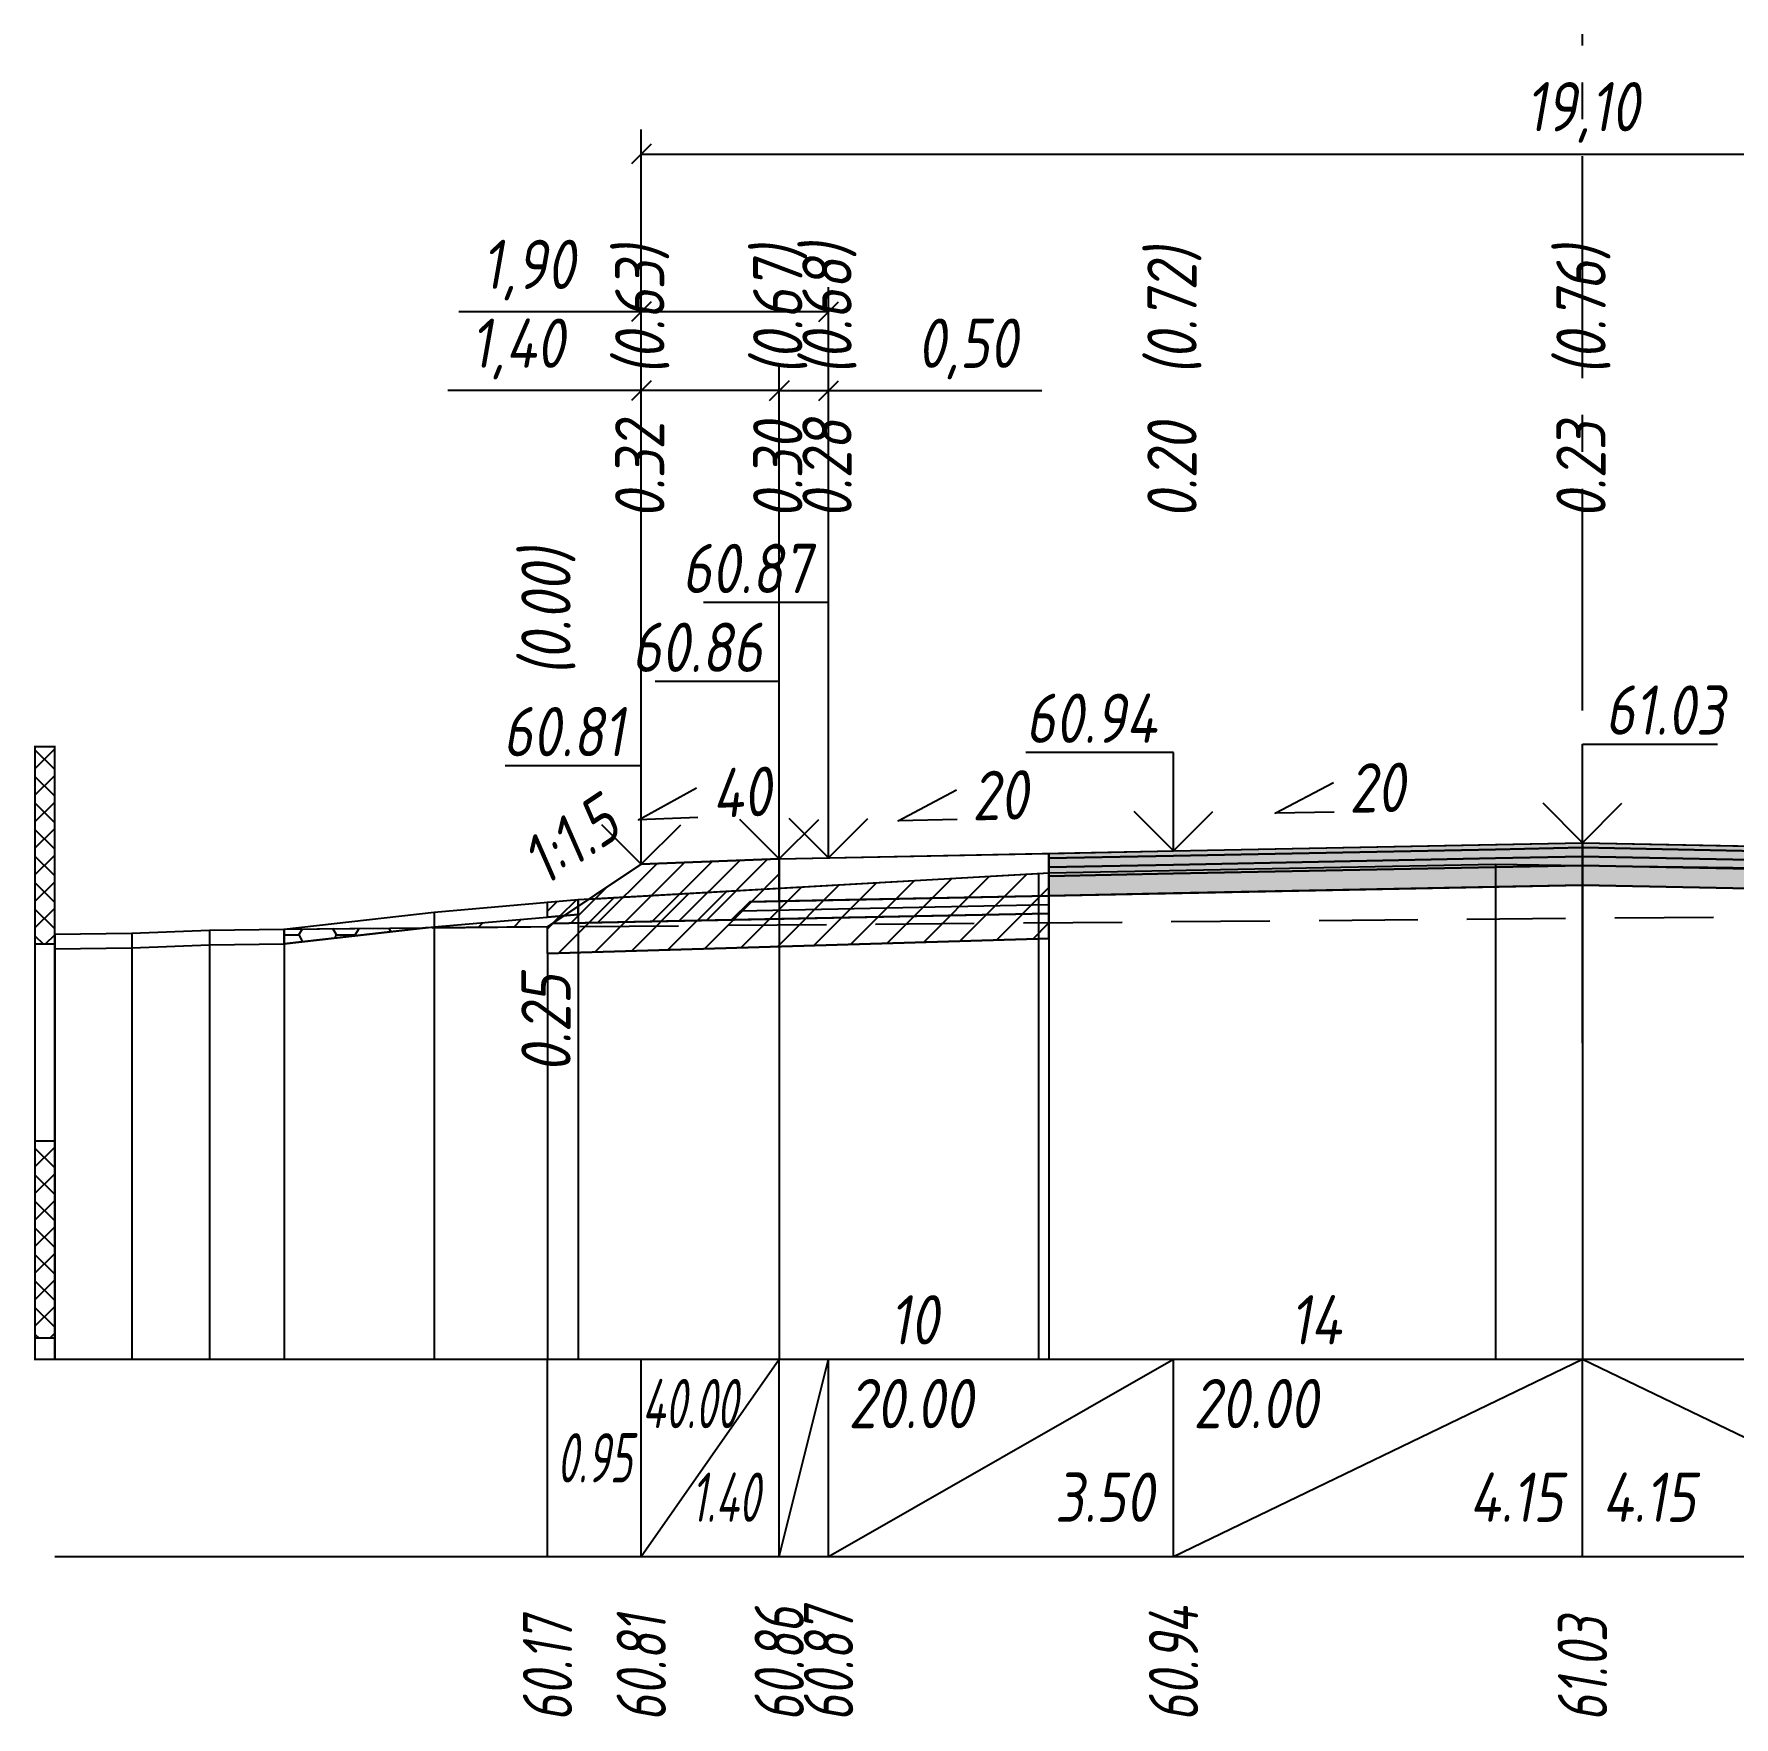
# Model space of a CAD drawing. Extents: x -717 to 1451, y -133302 to 233.
# Drawn here: x 78.9 to 165.2, y -61992.2 to -61906.8 of the extents above; entities that cross this region are included whole.
import ezdxf
from ezdxf.enums import TextEntityAlignment as Align

# ---------------------------------------------------------------- set-up
doc = ezdxf.new("R2010")
doc.units = 0
doc.linetypes.add('осевая2', pattern=[1.125, 0.75, -0.125, 0.125, -0.125])
doc.linetypes.add('штриховая', pattern=[0.75, 0.5, -0.25])
for name, color, linetype in [('Интерполированный поперечник', 2, 'Continuous'), ('Код_514', 1, 'Continuous'), ('Контур_0', 7, 'Continuous'), ('Контур_2521', 7, 'Continuous'), ('Контур_2564', 7, 'Continuous'), ('Контур_2660', 7, 'Continuous'), ('Контур_2665', 7, 'Continuous'), ('Контур_400', 7, 'Continuous'), ('Контур_508', 7, 'Continuous'), ('Контур_512', 7, 'Continuous'), ('Контур_513', 7, 'Continuous'), ('Контур_818', 7, 'Continuous'), ('Красный поперечник', 1, 'Continuous'), ('Линейка абсолютных высот', 7, 'Continuous'), ('Объём_2501', 7, 'Continuous'), ('Объём_2564', 7, 'Continuous'), ('Объём_2650', 7, 'Continuous'), ('Объём_2660', 7, 'Continuous'), ('Объём_2661', 7, 'Continuous'), ('Объём_2665', 7, 'Continuous'), ('Объём_2666', 7, 'Continuous'), ('Объём_2667', 7, 'Continuous'), ('Объём_2668', 7, 'Continuous'), ('Объём_2669', 7, 'Continuous'), ('Объём_2675', 7, 'Continuous'), ('Объём_2753', 7, 'Continuous'), ('Ось', 1, 'осевая2'), ('Откосы', 7, 'Continuous'), ('Отметки покрытия', 7, 'Continuous'), ('Рабочие отметки', 7, 'Continuous'), ('Рабочие отметки доп.', 7, 'Continuous'), ('Слои выравнивания', 7, 'Continuous'), ('Таблица', 7, 'Continuous'), ('Уклоны проезжей части', 7, 'Continuous'), ('Черный поперечник', 3, 'Continuous')]:
    doc.layers.add(name, color=color, linetype=linetype)
for name, color, linetype, true_color in [('Контур_2540', 2, 'Continuous', 0xffff00), ('Контур_2560', 2, 'Continuous', 0xffff00), ('Контур_2561', 7, 'Continuous', 0xff8040), ('Контур_2562', 3, 'Continuous', 0x00ff00), ('Контур_2563', 7, 'Continuous', 0xff8000), ('Контур_2570', 7, 'Continuous', 0x80ff00), ('Контур_2725', 7, 'Continuous', 0x323232), ('Контур_2736', 4, 'Continuous', 0x00ffff), ('Контур_2737', 4, 'Continuous', 0x00ffff), ('Контур_2738', 4, 'Continuous', 0x00ffff), ('Контур_2739', 4, 'Continuous', 0x00ffff), ('Контур_2741', 4, 'Continuous', 0x00ffff), ('Контур_2742', 4, 'Continuous', 0x00ffff), ('Контур_2743', 4, 'Continuous', 0x00ffff), ('Контур_2744', 7, 'Continuous', 0xa4ffff), ('Контур_2745', 7, 'Continuous', 0xa4ffff), ('Контур_2747', 4, 'Continuous', 0x00ffff), ('Контур_2748', 4, 'Continuous', 0x00ffff), ('Контур_2749', 4, 'Continuous', 0x00ffff), ('Контур_2750', 4, 'Continuous', 0x00ffff), ('Контур_2751', 4, 'Continuous', 0x00ffff), ('Контур_2752', 4, 'Continuous', 0x00ffff), ('Контур_2760', 7, 'Continuous', 0x323232), ('Контур_2761', 7, 'Continuous', 0x323232), ('Контур_2762', 7, 'Continuous', 0x323232), ('Контур_2763', 7, 'Continuous', 0x323232), ('Контур_402', 7, 'Continuous', 0xff6464), ('Контур_703', 4, 'Continuous', 0x00ffff), ('Контур_705', 4, 'Continuous', 0x00ffff), ('Контур_707', 4, 'Continuous', 0x00ffff), ('Контур_720', 131, 'Continuous', 0xaaffff), ('Объём_2500', 7, 'Continuous', 0xc0c0c0), ('Объём_2520', 7, 'Continuous', 0x80ffff), ('Объём_2540', 2, 'Continuous', 0xffff00), ('Объём_2560', 2, 'Continuous', 0xffff00), ('Объём_2561', 7, 'Continuous', 0xff8040), ('Объём_2562', 3, 'Continuous', 0x00ff00), ('Объём_2563', 7, 'Continuous', 0xff8000), ('Объём_2570', 7, 'Continuous', 0x80ff00), ('Объём_2600', 7, 'Continuous', 0x808000), ('Объём_2746', 2, 'Continuous', 0xffff00)]:
    doc.layers.add(name, color=color, linetype=linetype, true_color=true_color)
doc.styles.get("Standard").update_dxf_attribs({"font": 'txt', "height": 2.5})
doc.styles.add('М', font='romand.shx', dxfattribs={"width": 0.8, "oblique": 10, "height": 2.5})
doc.dimstyles.new('ISO-25', dxfattribs={"dimtxt": 2.5, "dimasz": 2.5, "dimexe": 1.25, "dimexo": 0.625, "dimtad": 1, "dimtxsty": 'Standard', "dimcen": 2.5, "dimadec": 0, "dimazin": 0, "dimtfac": 1, "dimtmove": 0, "dimatfit": 3, "dimfxl": 1, "dimarcsym": 0})
pattern_1 = [(45.0000013, (0, 0), (-0.67351924, 0.673519211), []), (135.0000003, (0, 0), (-0.673519222, -0.67351923), [])]

# ---------------------------------------------------------------- blocks, each defined once
blk = doc.blocks.new('_Oblique')
at = {"color": 0, "linetype": 'ByBlock', "lineweight": -2}
blk.add_line((-0.5, -0.5), (0.5, 0.5), dxfattribs=at)
blk = doc.blocks.new('*D1487')
at = {"color": 0, "lineweight": -2, "transparency": 16777216}
for p, q in [((109.759, -61948.329), (109.759, -61923.609)), ((116.759, -61948.049), (116.759, -61923.609)), ((109.759, -61924.859), (99.947, -61924.859)), ((116.759, -61924.859), (109.759, -61924.859))]:
    blk.add_line(p, q, dxfattribs=at)
at = {"layer": 'Defpoints', "color": 0, "transparency": 16777216}
for p in [(116.759, -61924.859), (109.759, -61948.954), (116.759, -61948.674)]:
    blk.add_point(p, dxfattribs=at)
at = {"color": 0, "lineweight": -2, "transparency": 16777216, "rotation": 180}
blk.add_blockref('_Oblique', (109.759, -61924.859), dxfattribs=at)
at = {"color": 0, "lineweight": -2, "transparency": 16777216}
blk.add_blockref('_Oblique', (116.759, -61924.859), dxfattribs=at)
at = {"color": 0, "transparency": 16777216, "insert": (103.488, -61922.746), "char_height": 2.5, "width": 8.75, "attachment_point": 5, "style": 'М'}
blk.add_mtext('1,40', dxfattribs=at)
blk = doc.blocks.new('*D1489')
at = {"color": 0, "lineweight": -2, "transparency": 16777216}
for p, q in [((116.759, -61948.049), (116.759, -61923.609)), ((119.259, -61947.999), (119.259, -61923.609)), ((116.759, -61924.859), (119.259, -61924.859)), ((119.259, -61924.859), (130.071, -61924.859))]:
    blk.add_line(p, q, dxfattribs=at)
at = {"layer": 'Defpoints', "color": 0, "transparency": 16777216}
for p in [(119.259, -61924.859), (116.759, -61948.674), (119.259, -61948.624)]:
    blk.add_point(p, dxfattribs=at)
at = {"color": 0, "lineweight": -2, "transparency": 16777216, "rotation": 180}
blk.add_blockref('_Oblique', (116.759, -61924.859), dxfattribs=at)
at = {"color": 0, "lineweight": -2, "transparency": 16777216}
blk.add_blockref('_Oblique', (119.259, -61924.859), dxfattribs=at)
at = {"color": 0, "transparency": 16777216, "insert": (126.31, -61922.746), "char_height": 2.5, "width": 9.16667, "attachment_point": 5, "style": 'М'}
blk.add_mtext('0,50', dxfattribs=at)
blk = doc.blocks.new('*D1492')
at = {"color": 0, "lineweight": -2, "transparency": 16777216}
for p, q in [((109.759, -61948.329), (109.759, -61919.609)), ((119.259, -61947.999), (119.259, -61919.609)), ((109.759, -61920.859), (100.496, -61920.859)), ((119.259, -61920.859), (109.759, -61920.859))]:
    blk.add_line(p, q, dxfattribs=at)
at = {"layer": 'Defpoints', "color": 0, "transparency": 16777216}
for p in [(119.259, -61920.859), (109.759, -61948.954), (119.259, -61948.624)]:
    blk.add_point(p, dxfattribs=at)
at = {"color": 0, "lineweight": -2, "transparency": 16777216, "rotation": 180}
blk.add_blockref('_Oblique', (109.759, -61920.859), dxfattribs=at)
at = {"color": 0, "lineweight": -2, "transparency": 16777216}
blk.add_blockref('_Oblique', (119.259, -61920.859), dxfattribs=at)
at = {"color": 0, "transparency": 16777216, "insert": (104.037, -61918.746), "char_height": 2.5, "width": 8.75, "attachment_point": 5, "style": 'М'}
blk.add_mtext('1,90', dxfattribs=at)
blk = doc.blocks.new('*D1493')
at = {"color": 0, "lineweight": -2, "transparency": 16777216}
for p, q in [((109.759, -61948.329), (109.759, -61911.609)), ((205.259, -61948.329), (205.259, -61911.609)), ((109.759, -61912.859), (205.259, -61912.859))]:
    blk.add_line(p, q, dxfattribs=at)
at = {"layer": 'Defpoints', "color": 0, "transparency": 16777216}
for p in [(205.259, -61912.859), (109.759, -61948.954), (205.259, -61948.954)]:
    blk.add_point(p, dxfattribs=at)
at = {"color": 0, "lineweight": -2, "transparency": 16777216, "rotation": 180}
blk.add_blockref('_Oblique', (109.759, -61912.859), dxfattribs=at)
at = {"color": 0, "lineweight": -2, "transparency": 16777216}
blk.add_blockref('_Oblique', (205.259, -61912.859), dxfattribs=at)
at = {"color": 0, "transparency": 16777216, "insert": (157.509, -61910.746), "char_height": 2.5, "width": 10.41667, "attachment_point": 5, "style": 'М'}
blk.add_mtext('19,10', dxfattribs=at)

msp = doc.modelspace()

# ---------------------------------------------------------------- hatches: boundary and pattern name
at = {"layer": 'Линейка абсолютных высот'}
h = msp.add_hatch(dxfattribs=at)
h.set_pattern_fill('ANSI37', scale=0.3, style=0)
h.set_pattern_definition(pattern_1)
h.paths.add_polyline_path([(80, -61952.929), (80, -61942.929), (79, -61942.929), (79, -61952.929)])
h = msp.add_hatch(dxfattribs=at)
h.set_pattern_fill('ANSI37', scale=0.3, style=0)
h.set_pattern_definition(pattern_1)
h.paths.add_polyline_path([(80, -61972.929), (80, -61962.929), (79, -61962.929), (79, -61972.929)])
at = {"layer": 'Объём_2563'}
h = msp.add_hatch(dxfattribs=at)
h.set_pattern_fill('ANSI31', color=256, scale=0.3)
h.paths.add_polyline_path([(109.759, -61948.892), (116.759, -61948.612), (116.759, -61950.762), (115.259, -61950.792), (114.341, -61951.71), (105.259, -61951.892)])
at = {"layer": 'Объём_2570'}
h = msp.add_hatch(dxfattribs=at)
h.set_pattern_fill('ANSI31', color=256, scale=0.2)
h.paths.add_polyline_path([(105, -61951.569), (105, -61950.819), (106.555, -61950.684), (106.555, -61951.434)])
at = {"layer": 'Объём_2600'}
h = msp.add_hatch(dxfattribs=at)
h.set_pattern_fill('ANSI31', color=6, scale=0.4)
h.paths.add_polyline_path([(129.915, -61949.355), (130.438, -61949.327), (130.438, -61952.659), (105, -61953.422), (105, -61952.064), (98.808, -61952.117), (99.243, -61952.067), (106.555, -61951.434), (106.555, -61950.684)])
h = msp.add_hatch(dxfattribs=at)
h.set_pattern_fill('HONEY', color=5, scale=0.3)
h.paths.add_polyline_path([(91.649, -61952.927), (91.649, -61952.177), (98.808, -61952.117)])
at = {"layer": 'Слои выравнивания'}
for color, points in [(2, [(130.438, -61948.338), (136.759, -61948.212), (153.098, -61947.885), (157.509, -61947.797), (157.509, -61948.047), (153.098, -61948.135), (136.759, -61948.462), (130.438, -61948.588)]), (3, [(130.438, -61948.588), (136.759, -61948.462), (153.098, -61948.135), (157.509, -61948.047), (157.509, -61948.497), (153.098, -61948.585), (136.759, -61948.912), (130.438, -61949.038)]), (2, [(157.509, -61947.797), (175.313, -61948.153), (175.313, -61948.403), (157.509, -61948.047)]), (3, [(157.509, -61948.047), (175.313, -61948.403), (175.313, -61948.853), (157.509, -61948.497)]), (4, [(130.438, -61949.038), (136.759, -61948.912), (153.098, -61948.585), (157.509, -61948.497), (157.509, -61948.947), (153.098, -61949.035), (136.759, -61949.362), (130.438, -61949.488)]), (5, [(130.438, -61949.488), (136.759, -61949.362), (153.098, -61949.035), (157.509, -61948.947), (157.509, -61949.947), (153.098, -61950.035), (136.759, -61950.362), (130.438, -61950.488)]), (4, [(157.509, -61948.497), (175.313, -61948.853), (175.313, -61949.303), (157.509, -61948.947)]), (5, [(157.509, -61948.947), (175.313, -61949.303), (175.313, -61950.303), (157.509, -61949.947)])]:
    msp.add_hatch(color=color, dxfattribs=at).paths.add_polyline_path(points)

# ---------------------------------------------------------------- linework, layer by layer
at = {"layer": 'Интерполированный поперечник', "linetype": 'штриховая', "ltscale": 10, "flags": 128}
msp.add_lwpolyline([(91.649, -61952.177), (219.269, -61951.101)], dxfattribs=at)
at = {"layer": 'Код_514'}
for p, q in [((105, -61984), (105, -61974)), ((109.759, -61984), (109.759, -61974)), ((109.759, -61984), (116.759, -61974)), ((116.759, -61984), (116.759, -61974)), ((116.759, -61984), (119.259, -61974)), ((119.259, -61984), (119.259, -61974)), ((119.259, -61984), (136.759, -61974)), ((136.759, -61984), (136.759, -61974)), ((136.759, -61984), (157.509, -61974)), ((157.509, -61984), (157.509, -61974)), ((157.509, -61974), (178.259, -61984))]:
    msp.add_line(p, q, dxfattribs=at)
at = {"layer": 'Контур_0', "flags": 128}
for points in [[(109.759, -61948.892), (105, -61952.064), (105, -61952.064), (105, -61952.064), (105, -61952.064), (105, -61952.064), (105, -61952.064), (105, -61952.064), (105, -61952.064), (105, -61952.064), (105, -61952.064), (105, -61952.064), (105, -61952.064), (105, -61952.064), (105, -61952.064), (105, -61952.064)], [(109.759, -61948.892), (105, -61952.064), (105, -61952.064), (105, -61952.064), (105, -61952.064), (105, -61952.064), (105, -61952.064), (105, -61952.064), (105, -61952.064), (105, -61952.064), (105, -61952.064), (105, -61952.064), (105, -61952.064), (105, -61952.064), (105, -61952.064), (105, -61952.064), (105, -61952.064), (105, -61952.064), (105, -61952.064), (105, -61952.064), (105, -61952.064), (105, -61952.064), (105, -61952.064), (105, -61952.064), (105, -61952.064), (105, -61952.064), (105, -61952.064), (105, -61952.064), (105, -61952.064), (105, -61952.064)], [(119.259, -61950.712), (116.759, -61950.762), (116.759, -61948.612), (130.438, -61948.338), (130.438, -61950.488), (119.259, -61950.712), (119.259, -61950.712)], [(105.259, -61951.892), (114.341, -61951.71), (115.259, -61950.792), (116.759, -61950.762)], [(115.259, -61950.792), (130.438, -61950.488), (130.438, -61951.388), (114.341, -61951.71), (115.259, -61950.792), (115.259, -61950.792)]]:
    msp.add_lwpolyline(points, dxfattribs=at)
at = {"layer": 'Контур_2521', "color": 250, "flags": 128}
msp.add_lwpolyline([(114.8, -61951.251), (130.438, -61950.938)], dxfattribs=at)
at = {"layer": 'Контур_2540', "flags": 128}
msp.add_lwpolyline([(105.259, -61951.892), (130.438, -61951.388), (130.438, -61952.659), (105, -61953.422), (105, -61952.064), (105.259, -61951.892), (105.259, -61951.892)], dxfattribs=at)
at = {"layer": 'Контур_2560', "flags": 128}
msp.add_lwpolyline([(109.759, -61948.892), (109.759, -61948.892), (109.759, -61948.892), (116.759, -61948.612)], dxfattribs=at)
at = {"layer": 'Контур_2561', "flags": 128}
msp.add_lwpolyline([(116.759, -61948.612), (116.759, -61948.612), (109.759, -61948.892), (109.759, -61948.892), (116.759, -61948.612)], dxfattribs=at)
at = {"layer": 'Контур_2562', "flags": 128}
msp.add_lwpolyline([(109.759, -61948.892), (109.759, -61948.892), (109.759, -61948.892), (109.759, -61948.892), (109.759, -61948.892)], dxfattribs=at)
at = {"layer": 'Контур_2563', "flags": 128}
msp.add_lwpolyline([(109.759, -61948.892), (116.759, -61948.612), (116.759, -61950.762), (115.259, -61950.792), (114.341, -61951.71), (105.259, -61951.892), (109.759, -61948.892), (109.759, -61948.892)], dxfattribs=at)
at = {"layer": 'Контур_2564', "flags": 128}
msp.add_lwpolyline([(109.759, -61948.892), (116.759, -61948.612)], dxfattribs=at)
at = {"layer": 'Контур_2570', "flags": 128}
msp.add_lwpolyline([(80, -61953.185), (83.912, -61953.131), (87.857, -61952.975), (91.649, -61952.927), (91.649, -61952.927), (99.243, -61952.067), (106.555, -61951.434), (106.555, -61950.684), (129.915, -61949.355), (130.438, -61949.327), (153.098, -61948.882), (157.509, -61948.944), (175.313, -61949.196), (196.585, -61950.839), (196.585, -61951.589), (200.879, -61951.895), (211.727, -61952.277), (215.767, -61952.032), (226.474, -61951.48), (244.269, -61951.27)], dxfattribs=at)
at = {"layer": 'Контур_2660', "flags": 128}
msp.add_lwpolyline([(105, -61953.422), (130.438, -61952.659)], dxfattribs=at)
at = {"layer": 'Контур_2665', "flags": 128}
msp.add_lwpolyline([(109.759, -61948.892), (109.759, -61948.892)], dxfattribs=at)
at = {"layer": 'Контур_2725', "flags": 128}
msp.add_lwpolyline([(130.438, -61950.488), (136.759, -61950.362), (153.098, -61950.035), (157.509, -61949.947), (175.313, -61950.303)], dxfattribs=at)
at = {"layer": 'Контур_2736', "flags": 128}
msp.add_lwpolyline([(109.759, -61948.892), (105, -61952.064)], dxfattribs=at)
at = {"layer": 'Контур_2737', "flags": 128}
msp.add_lwpolyline([(105, -61952.064), (105, -61952.064)], dxfattribs=at)
at = {"layer": 'Контур_2738', "flags": 128}
msp.add_lwpolyline([(105, -61952.064), (105, -61952.064)], dxfattribs=at)
at = {"layer": 'Контур_2739', "flags": 128}
msp.add_lwpolyline([(105, -61952.064), (105, -61952.064)], dxfattribs=at)
at = {"layer": 'Контур_2741', "flags": 128}
msp.add_lwpolyline([(105, -61952.064), (105, -61952.064)], dxfattribs=at)
at = {"layer": 'Контур_2742', "flags": 128}
msp.add_lwpolyline([(105, -61952.064), (105, -61952.064)], dxfattribs=at)
at = {"layer": 'Контур_2743', "flags": 128}
msp.add_lwpolyline([(105, -61952.064), (105, -61952.064)], dxfattribs=at)
at = {"layer": 'Контур_2744', "flags": 128}
msp.add_lwpolyline([(105, -61952.064), (105, -61952.064)], dxfattribs=at)
msp.add_lwpolyline([(105, -61952.064), (105, -61952.064)], dxfattribs=at)
msp.add_lwpolyline([(105, -61952.064), (105, -61952.064)], dxfattribs=at)
msp.add_lwpolyline([(105, -61952.064), (105, -61952.064)], dxfattribs=at)
msp.add_lwpolyline([(105, -61952.064), (105, -61952.064)], dxfattribs=at)
msp.add_lwpolyline([(105, -61952.064), (105, -61952.064)], dxfattribs=at)
at = {"layer": 'Контур_2745', "flags": 128}
msp.add_lwpolyline([(105, -61952.064), (105, -61952.064)], dxfattribs=at)
msp.add_lwpolyline([(105, -61952.064), (105, -61952.064)], dxfattribs=at)
msp.add_lwpolyline([(105, -61952.064), (105, -61952.064)], dxfattribs=at)
msp.add_lwpolyline([(105, -61952.064), (105, -61952.064)], dxfattribs=at)
msp.add_lwpolyline([(105, -61952.064), (105, -61952.064)], dxfattribs=at)
msp.add_lwpolyline([(105, -61952.064), (105, -61952.064)], dxfattribs=at)
at = {"layer": 'Контур_2747', "flags": 128}
msp.add_lwpolyline([(105, -61952.064), (105, -61952.064)], dxfattribs=at)
at = {"layer": 'Контур_2748', "flags": 128}
msp.add_lwpolyline([(105, -61952.064), (105, -61952.064)], dxfattribs=at)
at = {"layer": 'Контур_2749', "flags": 128}
msp.add_lwpolyline([(105, -61952.064), (105, -61952.064)], dxfattribs=at)
at = {"layer": 'Контур_2750', "flags": 128}
msp.add_lwpolyline([(105, -61952.064), (105, -61952.064)], dxfattribs=at)
at = {"layer": 'Контур_2751', "flags": 128}
msp.add_lwpolyline([(105, -61952.064), (105, -61952.064)], dxfattribs=at)
at = {"layer": 'Контур_2752', "flags": 128}
msp.add_lwpolyline([(105, -61952.064), (105, -61952.064)], dxfattribs=at)
at = {"layer": 'Контур_2760', "flags": 128}
msp.add_lwpolyline([(130.438, -61948.338), (136.759, -61948.212), (153.098, -61947.885), (157.509, -61947.797), (175.313, -61948.153)], dxfattribs=at)
at = {"layer": 'Контур_2761', "flags": 128}
msp.add_lwpolyline([(130.438, -61948.588), (136.759, -61948.462), (153.098, -61948.135), (157.509, -61948.047), (175.313, -61948.403)], dxfattribs=at)
at = {"layer": 'Контур_2762', "flags": 128}
msp.add_lwpolyline([(130.438, -61949.038), (136.759, -61948.912), (153.098, -61948.585), (157.509, -61948.497), (175.313, -61948.853)], dxfattribs=at)
at = {"layer": 'Контур_2763', "flags": 128}
msp.add_lwpolyline([(130.438, -61949.488), (136.759, -61949.362), (153.098, -61949.035), (157.509, -61948.947), (175.313, -61949.303)], dxfattribs=at)
at = {"layer": 'Контур_400', "flags": 128}
for points in [[(116.759, -61948.612), (119.259, -61948.562), (119.259, -61948.562), (119.259, -61948.562), (119.259, -61948.562), (119.259, -61948.562), (119.259, -61948.562), (136.759, -61948.212), (157.509, -61947.797)], [(157.509, -61947.797), (178.259, -61948.212), (195.759, -61948.562), (195.759, -61948.562), (195.759, -61948.562), (195.759, -61948.562), (195.759, -61948.562), (195.759, -61948.562), (198.259, -61948.612)]]:
    msp.add_lwpolyline(points, dxfattribs=at)
at = {"layer": 'Контур_402', "flags": 128}
msp.add_lwpolyline([(105, -61953.422), (130.438, -61952.659), (130.438, -61950.488), (157.509, -61949.947), (175.313, -61950.303), (175.313, -61952.381), (212.15, -61953.486)], dxfattribs=at)
at = {"layer": 'Контур_508', "flags": 128}
msp.add_lwpolyline([(105, -61953.422), (130.438, -61952.659), (130.438, -61950.488), (157.509, -61949.947), (175.313, -61950.303), (175.313, -61952.381), (212.15, -61953.486), (212.921, -61954), (214.921, -61954), (219.269, -61951.101)], dxfattribs=at)
at = {"layer": 'Контур_512', "flags": 128}
msp.add_lwpolyline([(105, -61953.422), (130.438, -61952.659)], dxfattribs=at)
at = {"layer": 'Контур_513', "flags": 128}
msp.add_lwpolyline([(105, -61953.422), (130.438, -61952.659), (130.438, -61950.488), (157.509, -61949.947), (175.313, -61950.303), (175.313, -61952.381), (212.15, -61953.486), (212.921, -61954), (214.921, -61954), (219.269, -61951.101)], dxfattribs=at)
at = {"layer": 'Контур_703', "flags": 128}
for points in [[(109.759, -61948.892), (105, -61952.064)], [(105, -61952.064), (105, -61952.064)]]:
    msp.add_lwpolyline(points, dxfattribs=at)
at = {"layer": 'Контур_705', "flags": 128}
msp.add_lwpolyline([(105, -61952.064), (105, -61952.064)], dxfattribs=at)
at = {"layer": 'Контур_707', "flags": 128}
msp.add_lwpolyline([(105, -61952.064), (105, -61952.064)], dxfattribs=at)
at = {"layer": 'Контур_720', "flags": 128}
msp.add_lwpolyline([(105, -61952.064), (105, -61952.064)], dxfattribs=at)
at = {"layer": 'Контур_818', "flags": 128}
msp.add_lwpolyline([(105, -61951.569), (106.555, -61951.434), (106.555, -61950.684), (129.915, -61949.355), (130.438, -61949.327), (153.098, -61948.882), (157.509, -61948.944), (175.313, -61949.196), (196.585, -61950.839), (196.585, -61951.589), (200.879, -61951.895), (211.727, -61952.277), (215.767, -61952.032), (219.269, -61951.851)], dxfattribs=at)
at = {"layer": 'Красный поперечник'}
for p, q in [((119.259, -61948.562), (136.759, -61948.212)), ((136.759, -61948.212), (157.509, -61947.797)), ((157.509, -61947.797), (178.259, -61948.212)), ((105, -61952.064), (109.759, -61948.892)), ((109.759, -61948.892), (116.759, -61948.612)), ((116.759, -61948.612), (119.259, -61948.562)), ((105, -61953.422), (105, -61974)), ((130.438, -61952.659), (130.438, -61974))]:
    msp.add_line(p, q, dxfattribs=at)
at = {"layer": 'Линейка абсолютных высот', "color": 7, "const_width": 0.1, "flags": 128}
for points in [[(80, -61952.929), (80, -61942.929), (79, -61942.929), (79, -61952.929), (80, -61952.929)], [(80, -61962.929), (80, -61952.929), (79, -61952.929), (79, -61962.929), (80, -61962.929)], [(80, -61972.929), (80, -61962.929), (79, -61962.929), (79, -61972.929), (80, -61972.929)], [(80, -61974), (80, -61972.929), (79, -61972.929), (79, -61974), (80, -61974)]]:
    msp.add_lwpolyline(points, dxfattribs=at)
at = {"layer": 'Объём_2500', "flags": 128}
msp.add_lwpolyline([(119.259, -61950.712), (116.759, -61950.762), (116.759, -61948.612), (130.438, -61948.338), (130.438, -61950.488), (119.259, -61950.712), (119.259, -61950.712)], dxfattribs=at)
at = {"layer": 'Объём_2501', "flags": 128}
for points in [[(116.759, -61948.612), (119.259, -61948.562), (119.259, -61948.562), (119.259, -61948.562), (119.259, -61948.562), (119.259, -61948.562), (119.259, -61948.562), (136.759, -61948.212), (157.509, -61947.797)], [(157.509, -61947.797), (178.259, -61948.212), (195.759, -61948.562), (195.759, -61948.562), (195.759, -61948.562), (195.759, -61948.562), (195.759, -61948.562), (195.759, -61948.562), (198.259, -61948.612)]]:
    msp.add_lwpolyline(points, dxfattribs=at)
at = {"layer": 'Объём_2520', "color": 250, "flags": 128}
msp.add_lwpolyline([(115.259, -61950.792), (130.438, -61950.488), (130.438, -61951.388), (114.341, -61951.71), (115.259, -61950.792), (115.259, -61950.792)], dxfattribs=at)
at = {"layer": 'Объём_2540', "flags": 128}
msp.add_lwpolyline([(105.259, -61951.892), (130.438, -61951.388), (130.438, -61952.659), (105, -61953.422), (105, -61952.064), (105.259, -61951.892), (105.259, -61951.892)], dxfattribs=at)
at = {"layer": 'Объём_2560', "flags": 128}
msp.add_lwpolyline([(109.759, -61948.892), (109.759, -61948.892), (109.759, -61948.892), (116.759, -61948.612)], dxfattribs=at)
at = {"layer": 'Объём_2561', "flags": 128}
msp.add_lwpolyline([(116.759, -61948.612), (116.759, -61948.612), (109.759, -61948.892), (109.759, -61948.892), (116.759, -61948.612)], dxfattribs=at)
at = {"layer": 'Объём_2562', "flags": 128}
msp.add_lwpolyline([(109.759, -61948.892), (109.759, -61948.892), (109.759, -61948.892), (109.759, -61948.892), (109.759, -61948.892)], dxfattribs=at)
at = {"layer": 'Объём_2563', "color": 250, "flags": 128}
msp.add_lwpolyline([(109.759, -61948.892), (116.759, -61948.612), (116.759, -61950.762), (115.259, -61950.792), (114.341, -61951.71), (105.259, -61951.892), (109.759, -61948.892), (109.759, -61948.892)], dxfattribs=at)
at = {"layer": 'Объём_2564', "flags": 128}
msp.add_lwpolyline([(109.759, -61948.892), (116.759, -61948.612)], dxfattribs=at)
at = {"layer": 'Объём_2570', "flags": 128}
msp.add_lwpolyline([(105, -61951.569), (105, -61950.819), (106.555, -61950.684), (106.555, -61951.434), (105, -61951.569), (105, -61951.569)], dxfattribs=at)
at = {"layer": 'Объём_2600', "color": 5, "flags": 128}
msp.add_lwpolyline([(91.649, -61952.927), (91.649, -61952.177), (98.808, -61952.117), (91.649, -61952.927), (91.649, -61952.927)], dxfattribs=at)
at = {"layer": 'Объём_2650', "color": 6, "flags": 128}
msp.add_lwpolyline([(129.915, -61949.355), (130.438, -61949.327), (130.438, -61952.659), (105, -61953.422), (105, -61952.064), (98.808, -61952.117), (99.243, -61952.067), (106.555, -61951.434), (106.555, -61950.684), (129.915, -61949.355), (129.915, -61949.355)], dxfattribs=at)
at = {"layer": 'Объём_2660', "flags": 128}
msp.add_lwpolyline([(105, -61953.422), (130.438, -61952.659)], dxfattribs=at)
at = {"layer": 'Объём_2661', "flags": 128}
msp.add_lwpolyline([(109.759, -61948.892), (105, -61952.064)], dxfattribs=at)
at = {"layer": 'Объём_2665', "flags": 128}
msp.add_lwpolyline([(109.759, -61948.892), (109.759, -61948.892)], dxfattribs=at)
at = {"layer": 'Объём_2666', "flags": 128}
msp.add_lwpolyline([(109.759, -61948.892), (105, -61952.064)], dxfattribs=at)
at = {"layer": 'Объём_2667', "flags": 128}
msp.add_lwpolyline([(105, -61952.064), (105, -61952.064)], dxfattribs=at)
msp.add_lwpolyline([(105, -61952.064), (105, -61952.064)], dxfattribs=at)
at = {"layer": 'Объём_2668', "flags": 128}
msp.add_lwpolyline([(105, -61952.064), (105, -61952.064)], dxfattribs=at)
msp.add_lwpolyline([(105, -61952.064), (105, -61952.064)], dxfattribs=at)
at = {"layer": 'Объём_2669', "flags": 128}
msp.add_lwpolyline([(105, -61952.064), (105, -61952.064)], dxfattribs=at)
msp.add_lwpolyline([(105, -61952.064), (105, -61952.064)], dxfattribs=at)
at = {"layer": 'Объём_2675', "flags": 128}
msp.add_lwpolyline([(105, -61952.064), (105, -61952.064)], dxfattribs=at)
msp.add_lwpolyline([(105, -61952.064), (105, -61952.064)], dxfattribs=at)
msp.add_lwpolyline([(105, -61952.064), (105, -61952.064)], dxfattribs=at)
msp.add_lwpolyline([(105, -61952.064), (105, -61952.064)], dxfattribs=at)
msp.add_lwpolyline([(105, -61952.064), (105, -61952.064)], dxfattribs=at)
msp.add_lwpolyline([(105, -61952.064), (105, -61952.064)], dxfattribs=at)
msp.add_lwpolyline([(105, -61952.064), (105, -61952.064)], dxfattribs=at)
msp.add_lwpolyline([(105, -61952.064), (105, -61952.064)], dxfattribs=at)
msp.add_lwpolyline([(105, -61952.064), (105, -61952.064)], dxfattribs=at)
msp.add_lwpolyline([(105, -61952.064), (105, -61952.064)], dxfattribs=at)
msp.add_lwpolyline([(105, -61952.064), (105, -61952.064)], dxfattribs=at)
msp.add_lwpolyline([(105, -61952.064), (105, -61952.064)], dxfattribs=at)
at = {"layer": 'Объём_2746', "flags": 128}
msp.add_lwpolyline([(130.438, -61952.659), (105, -61953.422), (105, -61952.064), (105.854, -61951.495), (106.555, -61951.434), (106.555, -61951.028), (107.118, -61950.652), (130.438, -61949.327), (130.438, -61952.659), (130.438, -61952.659)], dxfattribs=at)
at = {"layer": 'Объём_2753', "flags": 128}
msp.add_lwpolyline([(130.438, -61948.338), (130.438, -61948.338)], dxfattribs=at)
at = {"layer": 'Ось', "ltscale": 15}
msp.add_line((157.509, -61957.971), (157.509, -61906.768), dxfattribs=at)
at = {"layer": 'Откосы', "color": 1, "flags": 128}
for points in [[(144.908, -61946.238), (141.909, -61946.298), (144.878, -61944.738)], [(112.62, -61946.518), (109.623, -61946.638), (112.56, -61945.019)], [(125.783, -61946.62), (122.784, -61946.68), (125.753, -61945.12)]]:
    msp.add_lwpolyline(points, dxfattribs=at)
at = {"layer": 'Отметки покрытия', "color": 1}
for p, q in [((119.259, -61935.612), (112.909, -61935.612)), ((119.259, -61948.562), (119.259, -61935.612)), ((116.759, -61939.612), (110.459, -61939.612)), ((116.759, -61948.612), (116.759, -61939.612)), ((157.509, -61947.797), (157.509, -61942.797)), ((157.509, -61942.797), (164.359, -61942.797)), ((109.759, -61943.892), (102.859, -61943.892)), ((109.759, -61948.892), (109.759, -61943.892)), ((136.759, -61943.212), (129.259, -61943.212)), ((136.759, -61948.212), (136.759, -61943.212)), ((119.259, -61948.562), (117.259, -61946.562)), ((119.259, -61948.562), (121.259, -61946.562)), ((136.759, -61948.212), (134.759, -61946.212)), ((136.759, -61948.212), (138.759, -61946.212)), ((157.509, -61947.797), (155.509, -61945.797)), ((157.509, -61947.797), (159.509, -61945.797)), ((109.759, -61948.892), (107.759, -61946.892)), ((109.759, -61948.892), (111.759, -61946.892)), ((116.759, -61948.612), (114.759, -61946.612)), ((116.759, -61948.612), (118.759, -61946.612))]:
    msp.add_line(p, q, dxfattribs=at)
at = {"layer": 'Слои выравнивания'}
for p, q in [((157.509, -61947.797), (157.509, -61974)), ((116.759, -61948.612), (116.759, -61974)), ((130.438, -61948.338), (130.438, -61974))]:
    msp.add_line(p, q, dxfattribs=at)
at = {"layer": 'Слои выравнивания', "color": 2, "flags": 128}
for points in [[(130.438, -61948.338), (136.759, -61948.212), (153.098, -61947.885), (157.509, -61947.797), (157.509, -61948.047), (153.098, -61948.135), (136.759, -61948.462), (130.438, -61948.588)], [(157.509, -61947.797), (175.313, -61948.153), (175.313, -61948.403), (157.509, -61948.047)]]:
    msp.add_lwpolyline(points, close=True, dxfattribs=at)
at = {"layer": 'Слои выравнивания', "color": 3, "flags": 128}
for points in [[(130.438, -61948.588), (136.759, -61948.462), (153.098, -61948.135), (157.509, -61948.047), (157.509, -61948.497), (153.098, -61948.585), (136.759, -61948.912), (130.438, -61949.038)], [(157.509, -61948.047), (175.313, -61948.403), (175.313, -61948.853), (157.509, -61948.497)]]:
    msp.add_lwpolyline(points, close=True, dxfattribs=at)
at = {"layer": 'Слои выравнивания', "color": 4, "flags": 128}
for points in [[(130.438, -61949.038), (136.759, -61948.912), (153.098, -61948.585), (157.509, -61948.497), (157.509, -61948.947), (153.098, -61949.035), (136.759, -61949.362), (130.438, -61949.488)], [(157.509, -61948.497), (175.313, -61948.853), (175.313, -61949.303), (157.509, -61948.947)]]:
    msp.add_lwpolyline(points, close=True, dxfattribs=at)
at = {"layer": 'Слои выравнивания', "color": 5, "flags": 128}
for points in [[(130.438, -61949.488), (136.759, -61949.362), (153.098, -61949.035), (157.509, -61948.947), (157.509, -61949.947), (153.098, -61950.035), (136.759, -61950.362), (130.438, -61950.488)], [(157.509, -61948.947), (175.313, -61949.303), (175.313, -61950.303), (157.509, -61949.947)]]:
    msp.add_lwpolyline(points, close=True, dxfattribs=at)
at = {"layer": 'Таблица'}
for p, q in [((80, -61974), (244.269, -61974)), ((80, -61984), (244.269, -61984))]:
    msp.add_line(p, q, dxfattribs=at)
at = {"layer": 'Черный поперечник', "color": 7}
for p, q in [((153.098, -61948.882), (153.098, -61974)), ((157.509, -61948.944), (157.509, -61974)), ((129.915, -61949.355), (129.915, -61974)), ((130.438, -61949.327), (130.438, -61974)), ((106.555, -61950.684), (106.555, -61974)), ((99.243, -61951.317), (99.243, -61974)), ((80, -61952.435), (80, -61974)), ((83.912, -61952.381), (83.912, -61974)), ((87.857, -61952.225), (87.857, -61974)), ((91.649, -61952.177), (91.649, -61974))]:
    msp.add_line(p, q, dxfattribs=at)
at = {"layer": 'Черный поперечник', "flags": 128}
msp.add_lwpolyline([(80, -61952.435), (83.912, -61952.381), (87.857, -61952.225), (91.649, -61952.177), (99.243, -61951.317), (106.555, -61950.684), (129.915, -61949.355), (130.438, -61949.327), (153.098, -61948.882), (157.509, -61948.944), (175.313, -61949.196), (196.585, -61950.839), (200.879, -61951.145), (211.727, -61951.527), (215.767, -61951.282), (226.474, -61950.73), (244.269, -61950.52)], dxfattribs=at)

# ---------------------------------------------------------------- texts
at = {"layer": 'Код_514', "style": 'М', "oblique": 10}
for s, width, p in [('40.00', 0.6, (109.788, -61975)), ('20.00', 0.8, (120.259, -61975)), ('20.00', 0.8, (137.759, -61975))]:
    msp.add_text(s, height=2.5, dxfattribs=dict(at, width=width)).set_placement(p, align=Align.TOP_LEFT)
at = {"layer": 'Код_514', "style": 'М', "oblique": 10, "width": 0.6}
msp.add_text('0.95', height=2.5, dxfattribs=at).set_placement((107.379, -61979), align=Align.MIDDLE_CENTER)
at = {"layer": 'Код_514', "style": 'М', "oblique": 10}
for s, width, p in [('1.40', 0.6, (115.759, -61983)), ('3.50', 0.8, (135.759, -61983)), ('4.15', 0.8, (156.509, -61983))]:
    msp.add_text(s, height=2.5, dxfattribs=dict(at, width=width)).set_placement(p, align=Align.BOTTOM_RIGHT)
at = {"layer": 'Код_514', "style": 'М', "oblique": 10, "width": 0.8}
msp.add_text('4.15', height=2.5, dxfattribs=at).set_placement((158.509, -61983), align=Align.BOTTOM_LEFT)
at = {"layer": 'Код_514', "style": 'М', "oblique": 10, "width": 0.7}
for s, p in [('60.17', (105, -61992.382)), ('60.81', (109.759, -61992.382)), ('60.86', (116.759, -61992.382)), ('60.87', (119.259, -61992.382)), ('60.94', (136.759, -61992.382)), ('61.03', (157.509, -61992.382))]:
    msp.add_text(s, height=2.5, rotation=90, dxfattribs=at).set_placement(p, align=Align.MIDDLE_LEFT)
at = {"layer": 'Отметки покрытия', "color": 1, "style": 'М', "oblique": 10, "width": 0.8}
for s, p in [('60.87', (118.4, -61935.881)), ('60.86', (115.9, -61939.881)), ('60.94', (135.9, -61943.481)), ('60.81', (108.9, -61944.161))]:
    msp.add_text(s, height=2.5, dxfattribs=at).set_placement(p, align=Align.BOTTOM_RIGHT)
msp.add_text('61.03', height=2.5, dxfattribs=at).set_placement((158.65, -61943.066), align=Align.BOTTOM_LEFT)
at = {"layer": 'Рабочие отметки', "color": 1, "style": 'М', "oblique": 10, "width": 0.8}
for s, p in [('0.32', (109.681, -61931.362)), ('0.30', (116.681, -61931.362)), ('0.28', (119.181, -61931.362)), ('0.20', (136.681, -61931.362)), ('0.23', (157.431, -61931.362))]:
    msp.add_text(s, height=2.5, rotation=90, dxfattribs=at).set_placement(p, align=Align.MIDDLE_LEFT)
msp.add_text('0.25', height=2.5, rotation=90, dxfattribs=at).set_placement((104.922, -61954.478), align=Align.MIDDLE_RIGHT)
at = {"layer": 'Рабочие отметки доп.', "color": 1, "style": 'М', "oblique": 10, "width": 0.8}
for s, p in [('(0.68)', (119.181, -61924.062)), ('(0.63)', (109.681, -61924.062)), ('(0.67)', (116.681, -61924.062)), ('(0.72)', (136.681, -61924.062)), ('(0.76)', (157.431, -61924.062)), ('(0.00)', (104.922, -61939.31))]:
    msp.add_text(s, height=2.5, rotation=90, dxfattribs=at).set_placement(p, align=Align.MIDDLE_LEFT)
at = {"layer": 'Слои выравнивания', "style": 'М', "oblique": 10, "width": 0.8}
for s, p in [('10', (123.598, -61974)), ('14', (143.973, -61974))]:
    msp.add_text(s, height=2.5, dxfattribs=at).set_placement(p, align=Align.BOTTOM_CENTER)
at = {"layer": 'Уклоны проезжей части', "color": 1, "style": 'М', "oblique": 10, "width": 0.8}
for s, rotation, p in [('40', 2.29061, (114.925, -61947.234)), ('20', 1.14576, (147.114, -61947.005)), ('20', 1.14576, (127.989, -61947.387)), ('1:1.5', 33.69007, (107.276, -61949.324))]:
    msp.add_text(s, height=2.5, rotation=rotation, dxfattribs=at).set_placement(p, align=Align.BOTTOM_CENTER)

# ---------------------------------------------------------------- dimensions: what is measured, and where the dimension line sits
at = {"color": 5}
dim = msp.add_linear_dim(base=(205.259, -61912.859), p1=(109.759, -61948.954), p2=(205.259, -61948.954), angle=180, dimstyle='ISO-25', override={"dimasz": 1, "dimlfac": 0.2, "dimzin": 0, "dimtxsty": 'М', "dimblk1": 'Oblique', "dimblk2": 'Oblique', "dimsah": 1}, dxfattribs=at)
dim.commit()
dim.dimension.update_dxf_attribs({"geometry": '*D1493', "text_midpoint": (157.509, -61910.746)})
for base, p1, p2, picture, middle in [((119.259, -61920.859), (109.759, -61948.954), (119.259, -61948.624), '*D1492', (104.037, -61920.859)), ((116.759, -61924.859), (109.759, -61948.954), (116.759, -61948.674), '*D1487', (103.488, -61924.859)), ((119.259, -61924.859), (116.759, -61948.674), (119.259, -61948.624), '*D1489', (126.31, -61924.859))]:
    dim = msp.add_linear_dim(base=base, p1=p1, p2=p2, angle=180, dimstyle='ISO-25', override={"dimasz": 1, "dimlfac": 0.2, "dimzin": 0, "dimtxsty": 'М', "dimblk1": 'Oblique', "dimblk2": 'Oblique', "dimsah": 1}, dxfattribs=at)
    dim.commit()
    dim.dimension.update_dxf_attribs({"geometry": picture, "text_midpoint": middle, "dimtype": 160})

doc.saveas('drawing.dxf')
